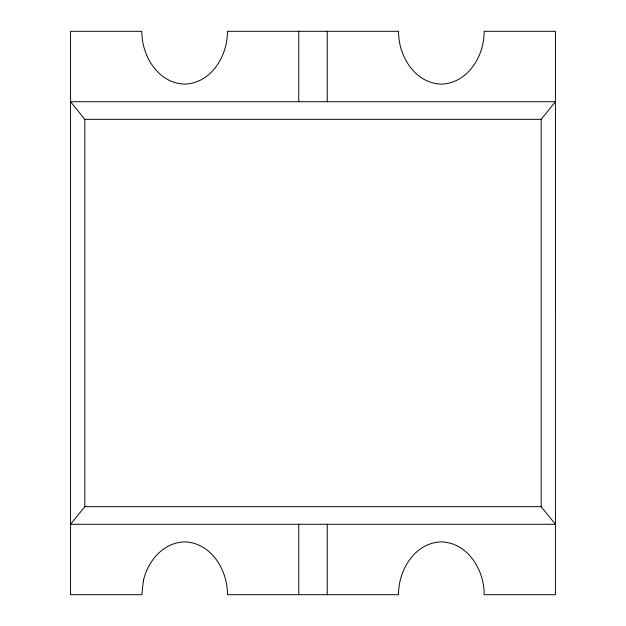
<?xml version="1.0" encoding="UTF-8"?>
<svg xmlns="http://www.w3.org/2000/svg" width="626" height="626" viewBox="0 0 626 626"><rect width="100%" height="100%" fill="white"/><g stroke="black" fill="none" stroke-linecap="round" stroke-linejoin="round"><path stroke-width="0.94" d="M84.823 506.669L70.558 524.275L555.434 524.275L541.177 506.669L541.177 119.331L555.442 101.725L70.566 101.725L84.823 119.331L84.823 506.669L541.177 506.669M84.823 119.331L541.177 119.331M327.257 31.3L327.257 101.725M327.257 524.275L327.257 594.7M298.735 31.3L298.735 101.725M298.735 524.275L298.735 594.7M143.323 581.03L141.867 594.7L70.558 594.7L70.566 31.3L141.867 31.3C141.562 55.769 158.065 83.313 184.654 84.119C211.236 83.313 227.739 55.769 227.434 31.3L398.566 31.3C398.261 55.769 414.764 83.313 441.353 84.119C467.935 83.313 484.438 55.769 484.133 31.3L555.442 31.3L555.434 594.7L484.133 594.7C484.438 570.231 467.935 542.687 441.346 541.881C414.764 542.687 398.261 570.231 398.566 594.7L227.434 594.7C227.739 570.231 211.236 542.687 184.647 541.881C163.269 542.374 147.548 561.295 143.323 581.03"/></g></svg>
